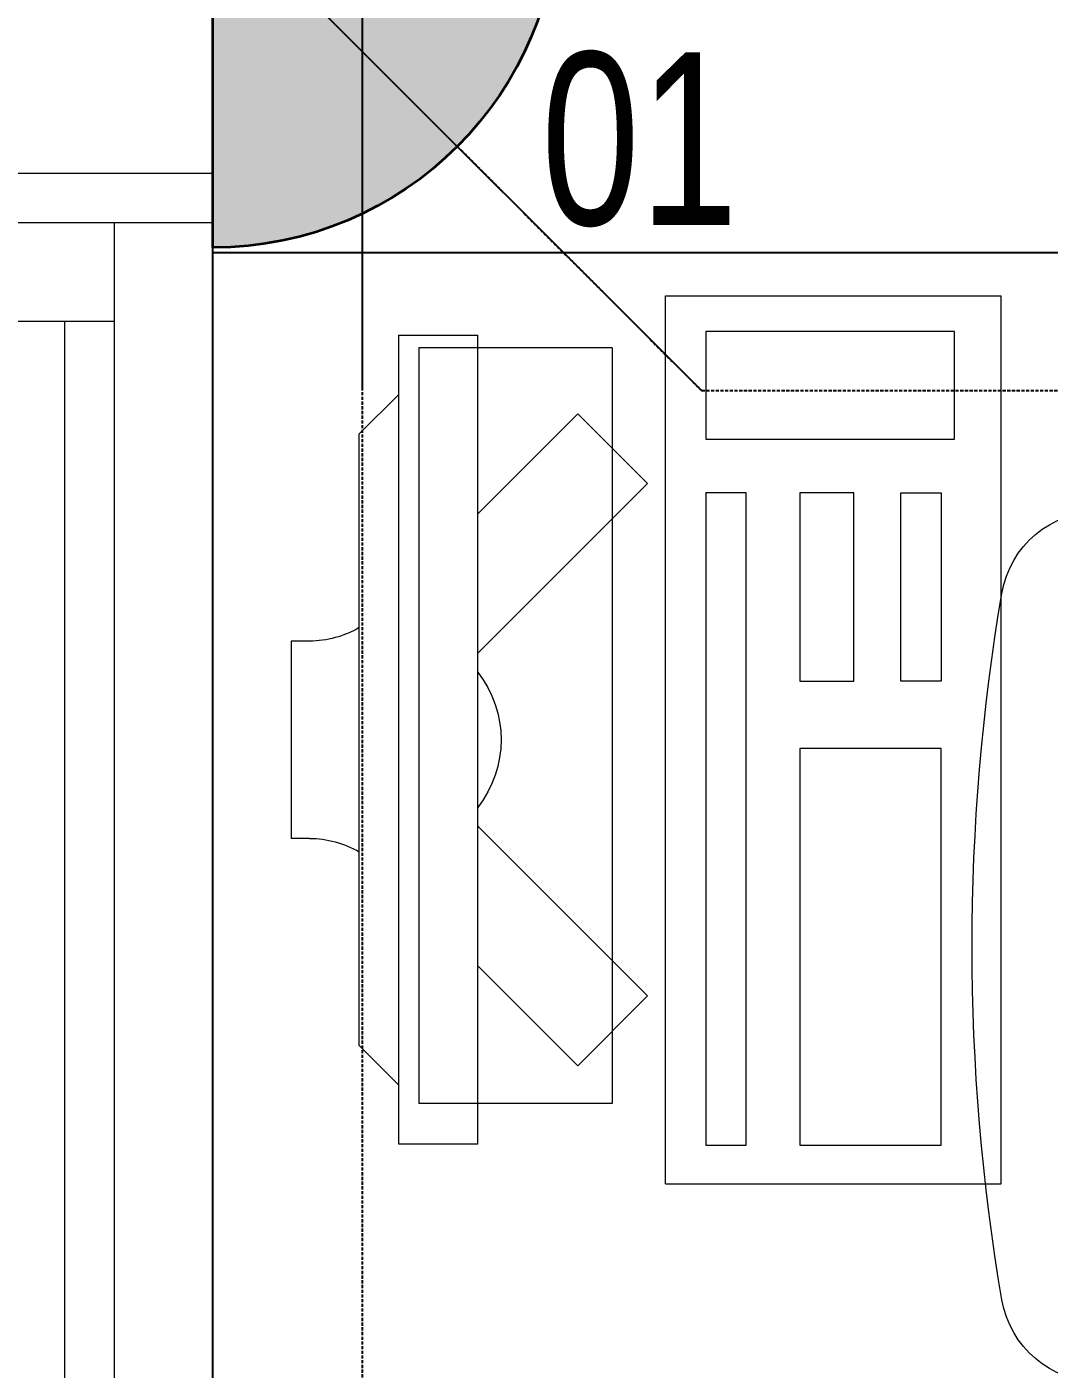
# Model space of a CAD drawing. Extents: x -178977 to 231842, y -29287 to 19916.
# Drawn here: x 25121 to 25639, y 2674 to 3354 of the extents above; entities that cross this region are included whole.
import ezdxf
from ezdxf.enums import TextEntityAlignment as Align

# ---------------------------------------------------------------- set-up
doc = ezdxf.new("R2010")
doc.units = 0
doc.header["$LTSCALE"] = 0.25
doc.linetypes.add('DASHDOT', pattern=[25.4, 12.7, -6.35, 0, -6.35])
doc.linetypes.add('HIDDEN', pattern=[9.525, 6.35, -3.175])
for name, color, linetype, lineweight in [('01-First Floor-FUR$0$72_EGR_EQP_TAG', 142, 'Continuous', 5), ('01-First Floor-FUR$0$Aluminum', 251, 'Continuous', 5), ('01-First Floor-FUR$0$LOADING', 253, 'Continuous', 5), ('01-First Floor-FUR$0$Walls', 251, 'Continuous', 5), ('E-LITE-CLNG-CNDT', 6, 'DASHDOT', 35), ('E-LITE-EXIT-NUMB', 6, 'Continuous', 25), ('E-POWR-FLOR-CNDT', 6, 'HIDDEN', 25), ('E-POWR-WALL @ 100', 4, 'Continuous', 35)]:
    doc.layers.add(name, color=color, linetype=linetype, lineweight=lineweight)
doc.layers.add('01-First Floor-FUR$0$FALSE CEILING', color=251, linetype='Continuous')
doc.styles.add('01-First Floor-FUR$0$X3G_ENTITY_257CFD', font='swisscl.ttf', dxfattribs={"height": 200})
doc.styles.add('DC_SIMPLEX', font='SIMPLEX.shx', dxfattribs={"width": 0.7})

# ---------------------------------------------------------------- blocks, each defined once
blk = doc.blocks.new('01-First Floor-FUR$0$ITCWLS1-P')
at = {"layer": '01-First Floor-FUR$0$LOADING'}
for p, q in [((-0.17, 0.45), (-0.17, 0)), ((-0.17, 0.45), (0, 0.45)), ((0, 0.45), (0, 0)), ((-0.26509, 0.43, 0), (-0.30509, 0.43, 0)), ((-0.30509, 0.43, 0), (-0.30509, 0.02, 0)), ((-0.26509, 0.43, 0), (-0.26509, 0.02, 0)), ((-0.14957, 0.43047), (-0.12914, 0.43047)), ((-0.12914, 0.43047), (-0.12914, 0.40893)), ((-0.197, 0.40939), (-0.295, 0.40939)), ((-0.295, 0.02639), (-0.295, 0.40939)), ((-0.197, 0.02639), (-0.197, 0.40939)), ((-0.32509, 0.38, 0), (-0.30509, 0.4, 0)), ((-0.32509, 0.38, 0), (-0.32509, 0.07, 0)), ((-0.35032, 0.275), (-0.35961, 0.275)), ((-0.35961, 0.175), (-0.35961, 0.275)), ((-0.35032, 0.175), (-0.35961, 0.175)), ((-0.32509, 0.07, 0), (-0.30509, 0.05, 0)), ((-0.197, 0.02639), (-0.295, 0.02639)), ((-0.30509, 0.02, 0), (-0.26509, 0.02, 0)), ((-0.17, 0), (0, 0))]:
    blk.add_line(p, q, dxfattribs=at)
at = {"layer": '01-First Floor-FUR$0$LOADING', "extrusion": (2.48281e-10, 3.18408e-10, -1)}
for p, q in [((-0.26509, 0.33952), (-0.21443, 0.39019)), ((-0.17907, 0.35483), (-0.21443, 0.39019)), ((-0.26509, 0.26881), (-0.17907, 0.35483))]:
    blk.add_line(p, q, dxfattribs=at)
at = {"layer": '01-First Floor-FUR$0$LOADING', "extrusion": (2.48281e-10, -3.18408e-10, -1)}
for p, q in [((-0.26509, 0.18119), (-0.17907, 0.09517)), ((-0.26509, 0.11048), (-0.21443, 0.05981)), ((-0.17907, 0.09517), (-0.21443, 0.05981))]:
    blk.add_line(p, q, dxfattribs=at)
at = {"layer": '01-First Floor-FUR$0$LOADING'}
for points in [[(-0.12914, 0.40893), (-0.12914, 0.09996), (-0.14957, 0.09996), (-0.14957, 0.43047)], [(-0.14957, 0.09997), (-0.14957, 0.09997), (-0.14957, 0.09997), (-0.14957, 0.09997), (-0.14957, 0.09997), (-0.14957, 0.09997), (-0.14957, 0.09997), (-0.14957, 0.09997), (-0.14957, 0.09997)], [(-0.14957, 0.09997), (-0.14957, 0.09997), (-0.14957, 0.09997), (-0.14957, 0.09997), (-0.14957, 0.09997), (-0.14957, 0.09997), (-0.14957, 0.09997), (-0.14957, 0.09997), (-0.14957, 0.09997), (-0.14957, 0.09997), (-0.14957, 0.09997), (-0.14957, 0.09997), (-0.14957, 0.09997), (-0.14957, 0.09997), (-0.14957, 0.09997), (-0.14957, 0.09997), (-0.14957, 0.09997), (-0.14957, 0.09997)], [(-0.14957, 0.09996), (-0.14957, 0.09996), (-0.14957, 0.09996), (-0.14957, 0.09996), (-0.14957, 0.09996), (-0.14957, 0.09996), (-0.14957, 0.09996), (-0.14957, 0.09996), (-0.14957, 0.09996), (-0.14957, 0.09996)], [(-0.14957, 0.09996), (-0.14957, 0.09996), (-0.14957, 0.09996), (-0.14957, 0.09996), (-0.14957, 0.09996), (-0.14957, 0.09996), (-0.14957, 0.09996)], [(-0.14957, 0.09997), (-0.14957, 0.09997), (-0.14957, 0.09997), (-0.14957, 0.09997), (-0.14957, 0.09997), (-0.14957, 0.09997), (-0.14957, 0.09997), (-0.14957, 0.09997), (-0.14957, 0.09997), (-0.14957, 0.09997)], [(-0.14957, 0.09997), (-0.14957, 0.09997), (-0.14957, 0.09997), (-0.14957, 0.09997), (-0.14957, 0.09997), (-0.14957, 0.09997), (-0.14957, 0.09997), (-0.14957, 0.09997), (-0.14957, 0.09997), (-0.14957, 0.09997), (-0.14957, 0.09997), (-0.14957, 0.09997), (-0.14957, 0.09997), (-0.14957, 0.09997), (-0.14957, 0.09997)], [(-0.14957, 0.09997), (-0.14957, 0.09997), (-0.14957, 0.09997), (-0.14957, 0.09997), (-0.14957, 0.09997), (-0.14957, 0.09997), (-0.14957, 0.09997), (-0.14957, 0.09997), (-0.14957, 0.09997), (-0.14957, 0.09997)], [(-0.14957, 0.09997), (-0.14957, 0.09997), (-0.14957, 0.09997), (-0.14957, 0.09997), (-0.14957, 0.09997), (-0.14957, 0.09997), (-0.14957, 0.09997), (-0.14957, 0.09997), (-0.14957, 0.09997), (-0.14957, 0.09997)], [(-0.14957, 0.09996), (-0.14957, 0.09996), (-0.14957, 0.09996), (-0.14957, 0.09996), (-0.14957, 0.09996), (-0.14957, 0.09996), (-0.14957, 0.09996), (-0.14957, 0.09996), (-0.14957, 0.09996), (-0.14957, 0.09996), (-0.14957, 0.09996), (-0.14957, 0.09996), (-0.14957, 0.09996), (-0.14957, 0.09996), (-0.14957, 0.09996), (-0.14957, 0.09996), (-0.14957, 0.09996), (-0.14957, 0.09996), (-0.14957, 0.09997), (-0.14957, 0.09997), (-0.14957, 0.09997), (-0.14957, 0.09997), (-0.14957, 0.09997), (-0.14957, 0.09997), (-0.14957, 0.09997), (-0.14957, 0.09997), (-0.14957, 0.09997), (-0.14957, 0.09997), (-0.14957, 0.09997), (-0.14957, 0.09997), (-0.14957, 0.09997), (-0.14957, 0.09997), (-0.14956, 0.09997), (-0.14956, 0.09997), (-0.14956, 0.09997), (-0.14956, 0.09996), (-0.14956, 0.09996), (-0.14956, 0.09996), (-0.14956, 0.09996), (-0.14956, 0.09996), (-0.14956, 0.09996), (-0.14956, 0.09996), (-0.14956, 0.09996), (-0.14956, 0.09996), (-0.14956, 0.09996), (-0.14956, 0.09996), (-0.14956, 0.09996), (-0.14956, 0.09996), (-0.14957, 0.09996), (-0.14957, 0.09996), (-0.14957, 0.09996), (-0.14957, 0.09996), (-0.14957, 0.09996), (-0.14957, 0.09996)], [(-0.14957, 0.09996), (-0.14957, 0.09996), (-0.14957, 0.09996), (-0.14957, 0.09996), (-0.14957, 0.09996), (-0.14957, 0.09996), (-0.14957, 0.09996), (-0.14957, 0.09996), (-0.14957, 0.09996), (-0.14957, 0.09996), (-0.14957, 0.09997), (-0.14957, 0.09997), (-0.14957, 0.09997), (-0.14957, 0.09996), (-0.14957, 0.09996), (-0.14957, 0.09996), (-0.14957, 0.09996), (-0.14957, 0.09996), (-0.14957, 0.09996), (-0.14957, 0.09997), (-0.14957, 0.09997), (-0.14957, 0.09997), (-0.14957, 0.09997), (-0.14957, 0.09997), (-0.14957, 0.09997), (-0.14957, 0.09997), (-0.14957, 0.09997), (-0.14957, 0.09997), (-0.14957, 0.09997), (-0.14957, 0.09997), (-0.14957, 0.09997), (-0.14957, 0.09997), (-0.14957, 0.09997), (-0.14957, 0.09997), (-0.14957, 0.09997), (-0.14957, 0.09997), (-0.14957, 0.09997), (-0.14957, 0.09997), (-0.14957, 0.09997), (-0.14957, 0.09997), (-0.14957, 0.09997), (-0.14957, 0.09997), (-0.14957, 0.09997), (-0.14957, 0.09997), (-0.14957, 0.09997), (-0.14957, 0.09997), (-0.14957, 0.09997), (-0.14957, 0.09997), (-0.14957, 0.09997), (-0.14957, 0.09997), (-0.14957, 0.09997), (-0.14957, 0.09997), (-0.14957, 0.09997), (-0.14957, 0.09997), (-0.14957, 0.09997), (-0.14957, 0.09997), (-0.14957, 0.09997), (-0.14957, 0.09997), (-0.14957, 0.09997), (-0.14957, 0.09997), (-0.14957, 0.09997), (-0.14957, 0.09997), (-0.14957, 0.09997), (-0.14957, 0.09997), (-0.14957, 0.09997), (-0.14957, 0.09997), (-0.14957, 0.09997), (-0.14957, 0.09997), (-0.14957, 0.09997), (-0.14957, 0.09997), (-0.14957, 0.09997), (-0.14957, 0.09997), (-0.14957, 0.09997), (-0.14957, 0.09997), (-0.14957, 0.09997), (-0.14957, 0.09997), (-0.14957, 0.09997), (-0.14957, 0.09997), (-0.14957, 0.09997), (-0.14957, 0.09997), (-0.14956, 0.09997), (-0.14957, 0.09997), (-0.14957, 0.09997), (-0.14957, 0.09997), (-0.14957, 0.09997), (-0.14956, 0.09997), (-0.14957, 0.09997), (-0.14957, 0.09997), (-0.14957, 0.09997), (-0.14957, 0.09997), (-0.14957, 0.09997), (-0.14957, 0.09997), (-0.14957, 0.09997), (-0.14957, 0.09997), (-0.14957, 0.09997), (-0.14957, 0.09997), (-0.14956, 0.09997), (-0.14957, 0.09996), (-0.14957, 0.09996), (-0.14957, 0.09996), (-0.14956, 0.09996), (-0.14957, 0.09996), (-0.14957, 0.09996), (-0.14957, 0.09996), (-0.14957, 0.09996), (-0.14957, 0.09996), (-0.14957, 0.09996), (-0.14957, 0.09996), (-0.14957, 0.09996), (-0.14957, 0.09996), (-0.14957, 0.09996)], [(-0.14957, 0.09996), (-0.14957, 0.09996), (-0.14957, 0.09996), (-0.14957, 0.09996), (-0.14957, 0.09996), (-0.14957, 0.09996), (-0.14957, 0.09996), (-0.14957, 0.09996)], [(-0.14957, 0.09996), (-0.14957, 0.09996), (-0.14957, 0.09996), (-0.14957, 0.09996), (-0.14957, 0.09996), (-0.14957, 0.09996), (-0.14957, 0.09996), (-0.14957, 0.09996), (-0.14957, 0.09996), (-0.14957, 0.09996), (-0.14957, 0.09996), (-0.14957, 0.09996), (-0.14957, 0.09996), (-0.14957, 0.09996), (-0.14957, 0.09996), (-0.14957, 0.09996), (-0.14957, 0.09996), (-0.14957, 0.09996), (-0.14957, 0.09996), (-0.14957, 0.09996), (-0.14957, 0.09996), (-0.14957, 0.09996), (-0.14957, 0.09996), (-0.14957, 0.09996), (-0.14957, 0.09996), (-0.14957, 0.09996), (-0.14957, 0.09996), (-0.14957, 0.09996), (-0.14957, 0.09996), (-0.14957, 0.09996), (-0.14957, 0.09996), (-0.14957, 0.09996), (-0.14957, 0.09996), (-0.14957, 0.09996), (-0.14957, 0.09996), (-0.14957, 0.09996), (-0.14957, 0.09996), (-0.14957, 0.09996), (-0.14957, 0.09996), (-0.14957, 0.09996), (-0.14957, 0.09996), (-0.14957, 0.09996), (-0.14957, 0.09996), (-0.14957, 0.09996), (-0.14957, 0.09996), (-0.14957, 0.09996), (-0.14957, 0.09996), (-0.14957, 0.09996), (-0.14956, 0.09996), (-0.14956, 0.09996), (-0.14956, 0.09996), (-0.14956, 0.09996), (-0.14957, 0.09996), (-0.14957, 0.09996), (-0.14957, 0.09996), (-0.14957, 0.09996), (-0.14957, 0.09996), (-0.14957, 0.09996), (-0.14956, 0.09996), (-0.14957, 0.09996), (-0.14957, 0.09996), (-0.14957, 0.09996), (-0.14957, 0.09996), (-0.14957, 0.09996), (-0.14957, 0.09996), (-0.14957, 0.09996), (-0.14957, 0.09996), (-0.14957, 0.09996), (-0.14957, 0.09996), (-0.14956, 0.09996), (-0.14956, 0.09996), (-0.14957, 0.09996), (-0.14957, 0.09996), (-0.14957, 0.09996), (-0.14957, 0.09996), (-0.14957, 0.09996), (-0.14957, 0.09996), (-0.14957, 0.09996), (-0.14957, 0.09996), (-0.14957, 0.09996), (-0.14957, 0.09996), (-0.14957, 0.09996), (-0.14957, 0.09996), (-0.14957, 0.09996), (-0.14957, 0.09996), (-0.14957, 0.09996), (-0.14957, 0.09996), (-0.14957, 0.09996), (-0.14957, 0.09996)], [(-0.14957, 0.09996), (-0.14957, 0.09996), (-0.14957, 0.09996), (-0.14957, 0.09996), (-0.14957, 0.09996), (-0.14957, 0.09996), (-0.14957, 0.09996), (-0.14957, 0.09996), (-0.14957, 0.09996), (-0.14957, 0.09996), (-0.14957, 0.09996), (-0.14957, 0.09996)], [(-0.14957, 0.09996), (-0.14957, 0.09996), (-0.14956, 0.09996), (-0.14956, 0.09996), (-0.14956, 0.09996), (-0.14956, 0.09996), (-0.14957, 0.09996)], [(-0.14957, 0.09996), (-0.14957, 0.09996), (-0.14957, 0.09996), (-0.14957, 0.09996), (-0.14957, 0.09996), (-0.14957, 0.09996), (-0.14957, 0.09996), (-0.14957, 0.09996), (-0.14957, 0.09996), (-0.14956, 0.09996), (-0.14956, 0.09996), (-0.14956, 0.09996), (-0.14956, 0.09996), (-0.14956, 0.09996), (-0.14956, 0.09996), (-0.14956, 0.09996), (-0.14957, 0.09996)]]:
    blk.add_lwpolyline(points, dxfattribs=at)
for points in [[(-0.1019, 0.43047), (-0.03039, 0.43047), (-0.03039, 0.22944), (-0.1019, 0.22944)], [(-0.1019, 0.19536), (-0.07466, 0.19536), (-0.07466, 0.09996), (-0.1019, 0.09996)], [(-0.03039, 0.19536), (-0.05082, 0.19536), (-0.05082, 0.09996), (-0.03039, 0.09996)], [(-0.14956, 0.09996), (-0.14956, 0.09996), (-0.14956, 0.09996), (-0.14956, 0.09996), (-0.14956, 0.09996), (-0.14956, 0.09996), (-0.14956, 0.09996), (-0.14956, 0.09996), (-0.14957, 0.09996), (-0.14957, 0.09996), (-0.14957, 0.09996), (-0.14957, 0.09996), (-0.14957, 0.09996), (-0.14957, 0.09996), (-0.14957, 0.09996), (-0.14957, 0.09996), (-0.14957, 0.09996), (-0.14957, 0.09996), (-0.14957, 0.09996), (-0.14957, 0.09996), (-0.14957, 0.09996), (-0.14957, 0.09996), (-0.14957, 0.09996), (-0.14957, 0.09996), (-0.14957, 0.09996), (-0.14957, 0.09996), (-0.14957, 0.09996), (-0.14957, 0.09996), (-0.14957, 0.09996), (-0.14957, 0.09996), (-0.14957, 0.09996), (-0.14957, 0.09996), (-0.14957, 0.09996), (-0.14957, 0.09996), (-0.14957, 0.09996), (-0.14957, 0.09996), (-0.14957, 0.09996), (-0.14957, 0.09996), (-0.14957, 0.09996), (-0.14957, 0.09996), (-0.14957, 0.09996), (-0.14957, 0.09996), (-0.14957, 0.09996), (-0.14957, 0.09996), (-0.14957, 0.09996), (-0.14957, 0.09996), (-0.14957, 0.09996), (-0.14957, 0.09996), (-0.14957, 0.09996), (-0.14957, 0.09996), (-0.14957, 0.09996), (-0.14957, 0.09996), (-0.14957, 0.09996), (-0.14957, 0.09996), (-0.14957, 0.09996), (-0.14957, 0.09996), (-0.14957, 0.09996), (-0.14956, 0.09996), (-0.14956, 0.09996), (-0.14956, 0.09996), (-0.14956, 0.09996), (-0.14956, 0.09996), (-0.14956, 0.09996), (-0.14956, 0.09996), (-0.14956, 0.09996), (-0.14956, 0.09996), (-0.14956, 0.09996), (-0.14956, 0.09996), (-0.14956, 0.09996), (-0.14956, 0.09996), (-0.14956, 0.09996), (-0.14956, 0.09996), (-0.14956, 0.09996), (-0.14956, 0.09996), (-0.14956, 0.09996), (-0.14956, 0.09996), (-0.14956, 0.09996), (-0.14956, 0.09996), (-0.14956, 0.09996), (-0.14956, 0.09996), (-0.14956, 0.09996), (-0.14956, 0.09996), (-0.14956, 0.09996), (-0.14956, 0.09996), (-0.14956, 0.09996), (-0.14956, 0.09996), (-0.14956, 0.09996), (-0.14956, 0.09996), (-0.14956, 0.09996), (-0.14957, 0.09996), (-0.14957, 0.09996), (-0.14957, 0.09996), (-0.14957, 0.09996), (-0.14957, 0.09996), (-0.14957, 0.09996), (-0.14957, 0.09996), (-0.14957, 0.09996), (-0.14957, 0.09996), (-0.14957, 0.09996), (-0.14957, 0.09996), (-0.14957, 0.09996), (-0.14957, 0.09996), (-0.14957, 0.09996), (-0.14957, 0.09996), (-0.14957, 0.09996), (-0.14957, 0.09996), (-0.14957, 0.09996), (-0.14957, 0.09996), (-0.14957, 0.09996), (-0.14957, 0.09996), (-0.14957, 0.09996), (-0.14957, 0.09996), (-0.14957, 0.09996), (-0.14957, 0.09996), (-0.14957, 0.09996), (-0.14957, 0.09996), (-0.14957, 0.09996), (-0.14957, 0.09996), (-0.14957, 0.09996), (-0.14957, 0.09996), (-0.14957, 0.09996), (-0.14957, 0.09996), (-0.14957, 0.09996), (-0.14957, 0.09996), (-0.14957, 0.09996), (-0.14957, 0.09996), (-0.14957, 0.09996), (-0.14957, 0.09996), (-0.14957, 0.09996), (-0.14957, 0.09996), (-0.14957, 0.09996), (-0.14957, 0.09996), (-0.14957, 0.09996), (-0.14957, 0.09996), (-0.14957, 0.09996), (-0.14957, 0.09996), (-0.14957, 0.09996), (-0.14957, 0.09996), (-0.14957, 0.09996), (-0.14957, 0.09996), (-0.14957, 0.09996), (-0.14957, 0.09996), (-0.14957, 0.09996), (-0.14957, 0.09996), (-0.14957, 0.09996), (-0.14957, 0.09996), (-0.14957, 0.09996), (-0.14957, 0.09996), (-0.14957, 0.09996), (-0.14957, 0.09996), (-0.14957, 0.09996), (-0.14957, 0.09996), (-0.14957, 0.09996), (-0.14957, 0.09996), (-0.14956, 0.09996), (-0.14956, 0.09996), (-0.14956, 0.09996), (-0.14956, 0.09996), (-0.14956, 0.09996), (-0.14956, 0.09996), (-0.14956, 0.09996), (-0.14956, 0.09996), (-0.14956, 0.09996), (-0.14956, 0.09996), (-0.14956, 0.09996), (-0.14956, 0.09996), (-0.14956, 0.09996), (-0.14956, 0.09996), (-0.14956, 0.09996), (-0.14956, 0.09996), (-0.14956, 0.09996), (-0.14956, 0.09996), (-0.14956, 0.09996), (-0.14956, 0.09996), (-0.14956, 0.09996), (-0.14956, 0.09996), (-0.14956, 0.09996), (-0.14956, 0.09996), (-0.14956, 0.09996), (-0.14956, 0.09996), (-0.14956, 0.09996), (-0.14956, 0.09996), (-0.14956, 0.09996), (-0.14956, 0.09996), (-0.14956, 0.09996), (-0.14956, 0.09996), (-0.14956, 0.09996), (-0.14956, 0.09996), (-0.14956, 0.09996), (-0.14956, 0.09996), (-0.14956, 0.09996), (-0.14956, 0.09996), (-0.14956, 0.09996), (-0.14956, 0.09996), (-0.14956, 0.09996), (-0.14956, 0.09996), (-0.14956, 0.09996), (-0.14956, 0.09996), (-0.14956, 0.09996), (-0.14956, 0.09996), (-0.14956, 0.09996), (-0.14957, 0.09996), (-0.14957, 0.09996), (-0.14957, 0.09996), (-0.14957, 0.09996), (-0.14957, 0.09996), (-0.14957, 0.09996), (-0.14957, 0.09996), (-0.14957, 0.09996), (-0.14957, 0.09996), (-0.14957, 0.09996), (-0.14957, 0.09996), (-0.14957, 0.09996), (-0.14957, 0.09996), (-0.14957, 0.09996), (-0.14957, 0.09996), (-0.14957, 0.09996), (-0.14957, 0.09996), (-0.14957, 0.09996), (-0.14957, 0.09996), (-0.14957, 0.09996), (-0.14957, 0.09996), (-0.14957, 0.09996), (-0.14957, 0.09996), (-0.14957, 0.09996), (-0.14957, 0.09996), (-0.14957, 0.09996), (-0.14957, 0.09996), (-0.14957, 0.09996), (-0.14957, 0.09996), (-0.14957, 0.09996), (-0.14957, 0.09996), (-0.14957, 0.09996), (-0.14957, 0.09996), (-0.14957, 0.09996), (-0.14956, 0.09996), (-0.14956, 0.09996), (-0.14956, 0.09996), (-0.14956, 0.09996), (-0.14956, 0.09996), (-0.14956, 0.09996), (-0.14956, 0.09996), (-0.14956, 0.09996), (-0.14956, 0.09996), (-0.14956, 0.09996), (-0.14956, 0.09996), (-0.14956, 0.09996), (-0.14956, 0.09996), (-0.14956, 0.09996), (-0.14956, 0.09996), (-0.14956, 0.09996), (-0.14956, 0.09996), (-0.14956, 0.09996), (-0.14956, 0.09996), (-0.14956, 0.09996), (-0.14956, 0.09996), (-0.14956, 0.09996), (-0.14956, 0.09996), (-0.14956, 0.09996), (-0.14956, 0.09996), (-0.14956, 0.09996), (-0.14956, 0.09996), (-0.14956, 0.09996), (-0.14956, 0.09996), (-0.14956, 0.09996), (-0.14956, 0.09996), (-0.14956, 0.09996), (-0.14956, 0.09996), (-0.14956, 0.09996), (-0.14956, 0.09996), (-0.14956, 0.09996), (-0.14956, 0.09996), (-0.14956, 0.09996), (-0.14956, 0.09996), (-0.14956, 0.09996), (-0.14956, 0.09996), (-0.14956, 0.09996)], [(-0.14957, 0.09996), (-0.14957, 0.09996), (-0.14957, 0.09996), (-0.14957, 0.09996), (-0.14957, 0.09996), (-0.14957, 0.09996), (-0.14957, 0.09996), (-0.14957, 0.09996), (-0.14957, 0.09996), (-0.14957, 0.09996), (-0.14957, 0.09996), (-0.14957, 0.09996), (-0.14957, 0.09996), (-0.14957, 0.09996), (-0.14957, 0.09996), (-0.14957, 0.09996), (-0.14957, 0.09996), (-0.14957, 0.09996), (-0.14957, 0.09996), (-0.14957, 0.09996), (-0.14957, 0.09996), (-0.14957, 0.09996), (-0.14957, 0.09996), (-0.14957, 0.09996), (-0.14957, 0.09996), (-0.14957, 0.09996), (-0.14957, 0.09996), (-0.14957, 0.09996), (-0.14957, 0.09996), (-0.14957, 0.09996), (-0.14957, 0.09996), (-0.14957, 0.09996), (-0.14957, 0.09996), (-0.14957, 0.09996), (-0.14957, 0.09996), (-0.14957, 0.09996), (-0.14957, 0.09996), (-0.14957, 0.09996), (-0.14957, 0.09996), (-0.14957, 0.09996), (-0.14957, 0.09996), (-0.14957, 0.09996), (-0.14957, 0.09996), (-0.14957, 0.09996), (-0.14957, 0.09996), (-0.14957, 0.09996), (-0.14957, 0.09996), (-0.14957, 0.09996), (-0.14957, 0.09996), (-0.14957, 0.09996), (-0.14957, 0.09996), (-0.14957, 0.09996), (-0.14957, 0.09996), (-0.14957, 0.09996), (-0.14957, 0.09996), (-0.14957, 0.09996), (-0.14957, 0.09996), (-0.14957, 0.09996), (-0.14957, 0.09996), (-0.14957, 0.09996), (-0.14957, 0.09996), (-0.14957, 0.09996), (-0.14957, 0.09996), (-0.14957, 0.09996), (-0.14957, 0.09996), (-0.14957, 0.09996), (-0.14957, 0.09996), (-0.14957, 0.09996), (-0.14957, 0.09996), (-0.14957, 0.09996), (-0.14957, 0.09996), (-0.14957, 0.09996), (-0.14957, 0.09996), (-0.14957, 0.09996), (-0.14957, 0.09996), (-0.14957, 0.09996), (-0.14957, 0.09996), (-0.14957, 0.09996), (-0.14957, 0.09996), (-0.14957, 0.09996), (-0.14957, 0.09996), (-0.14957, 0.09996), (-0.14957, 0.09996), (-0.14957, 0.09996), (-0.14957, 0.09996), (-0.14957, 0.09996), (-0.14957, 0.09996), (-0.14957, 0.09996), (-0.14957, 0.09996), (-0.14957, 0.09996), (-0.14957, 0.09996), (-0.14957, 0.09996), (-0.14957, 0.09996), (-0.14957, 0.09996), (-0.14957, 0.09996), (-0.14957, 0.09996), (-0.14957, 0.09996), (-0.14957, 0.09996), (-0.14957, 0.09996), (-0.14957, 0.09996), (-0.14957, 0.09996), (-0.14957, 0.09996), (-0.14957, 0.09996), (-0.14957, 0.09996), (-0.14957, 0.09996), (-0.14957, 0.09996), (-0.14957, 0.09996), (-0.14957, 0.09996), (-0.14957, 0.09996), (-0.14957, 0.09996), (-0.14957, 0.09996), (-0.14957, 0.09996), (-0.14957, 0.09996), (-0.14957, 0.09996), (-0.14957, 0.09996), (-0.14957, 0.09996), (-0.14957, 0.09996), (-0.14957, 0.09996), (-0.14957, 0.09996), (-0.14957, 0.09996), (-0.14957, 0.09996), (-0.14957, 0.09996), (-0.14957, 0.09996), (-0.14957, 0.09996), (-0.14957, 0.09996), (-0.14957, 0.09996), (-0.14957, 0.09996), (-0.14957, 0.09996), (-0.14957, 0.09996), (-0.14957, 0.09996), (-0.14957, 0.09996), (-0.14957, 0.09996), (-0.14957, 0.09996), (-0.14957, 0.09996), (-0.14957, 0.09996), (-0.14957, 0.09996), (-0.14957, 0.09996), (-0.14957, 0.09996), (-0.14957, 0.09996), (-0.14957, 0.09996), (-0.14957, 0.09996), (-0.14957, 0.09996), (-0.14957, 0.09996), (-0.14957, 0.09996), (-0.14957, 0.09996), (-0.14957, 0.09996), (-0.14957, 0.09996), (-0.14957, 0.09996), (-0.14957, 0.09996), (-0.14957, 0.09996), (-0.14957, 0.09996), (-0.14957, 0.09996), (-0.14957, 0.09996), (-0.14957, 0.09996), (-0.14957, 0.09996), (-0.14957, 0.09996), (-0.14957, 0.09996), (-0.14957, 0.09996), (-0.14957, 0.09996), (-0.14957, 0.09996), (-0.14957, 0.09996), (-0.14957, 0.09996), (-0.14957, 0.09996), (-0.14957, 0.09996), (-0.14957, 0.09996), (-0.14957, 0.09996), (-0.14957, 0.09996), (-0.14957, 0.09996), (-0.14957, 0.09996), (-0.14957, 0.09996), (-0.14957, 0.09996), (-0.14957, 0.09996), (-0.14957, 0.09996), (-0.14957, 0.09996), (-0.14957, 0.09996), (-0.14957, 0.09996), (-0.14957, 0.09996), (-0.14957, 0.09996), (-0.14957, 0.09996), (-0.14957, 0.09996), (-0.14957, 0.09996), (-0.14957, 0.09996), (-0.14957, 0.09996), (-0.14957, 0.09996), (-0.14957, 0.09996), (-0.14957, 0.09996), (-0.14957, 0.09996), (-0.14957, 0.09996), (-0.14957, 0.09996), (-0.14957, 0.09996), (-0.14957, 0.09996), (-0.14957, 0.09996), (-0.14957, 0.09996), (-0.14957, 0.09996), (-0.14957, 0.09996), (-0.14957, 0.09996), (-0.14957, 0.09996), (-0.14957, 0.09996), (-0.14957, 0.09996), (-0.14957, 0.09996), (-0.14957, 0.09996), (-0.14957, 0.09996), (-0.14957, 0.09996), (-0.14957, 0.09996), (-0.14957, 0.09996), (-0.14957, 0.09996), (-0.14957, 0.09996), (-0.14957, 0.09996), (-0.14957, 0.09996), (-0.14957, 0.09996), (-0.14957, 0.09996), (-0.14957, 0.09996), (-0.14957, 0.09996), (-0.14957, 0.09996)], [(-0.14957, 0.09996), (-0.14957, 0.09996), (-0.14957, 0.09996), (-0.14957, 0.09996), (-0.14957, 0.09996), (-0.14957, 0.09996), (-0.14957, 0.09996), (-0.14957, 0.09996), (-0.14957, 0.09996), (-0.14957, 0.09996), (-0.14957, 0.09996), (-0.14957, 0.09996), (-0.14957, 0.09996), (-0.14957, 0.09996), (-0.14957, 0.09996), (-0.14957, 0.09996), (-0.14957, 0.09996), (-0.14957, 0.09996), (-0.14957, 0.09996), (-0.14957, 0.09996), (-0.14957, 0.09996), (-0.14957, 0.09996), (-0.14957, 0.09996), (-0.14957, 0.09996), (-0.14957, 0.09996), (-0.14957, 0.09996), (-0.14957, 0.09996), (-0.14957, 0.09996), (-0.14957, 0.09996), (-0.14957, 0.09996), (-0.14957, 0.09996), (-0.14957, 0.09996), (-0.14957, 0.09996), (-0.14957, 0.09996), (-0.14957, 0.09996), (-0.14957, 0.09996), (-0.14957, 0.09996), (-0.14957, 0.09996), (-0.14957, 0.09996), (-0.14957, 0.09996), (-0.14957, 0.09996), (-0.14957, 0.09996), (-0.14957, 0.09996), (-0.14957, 0.09996), (-0.14957, 0.09996), (-0.14957, 0.09996), (-0.14957, 0.09996), (-0.14957, 0.09996), (-0.14957, 0.09996), (-0.14957, 0.09996), (-0.14957, 0.09996), (-0.14957, 0.09996), (-0.14957, 0.09996), (-0.14957, 0.09996), (-0.14957, 0.09996), (-0.14957, 0.09996), (-0.14957, 0.09996), (-0.14957, 0.09996), (-0.14957, 0.09996), (-0.14957, 0.09996), (-0.14957, 0.09996), (-0.14957, 0.09996), (-0.14957, 0.09996), (-0.14957, 0.09996), (-0.14957, 0.09996), (-0.14957, 0.09996), (-0.14957, 0.09996), (-0.14957, 0.09996), (-0.14957, 0.09996), (-0.14957, 0.09996), (-0.14957, 0.09996), (-0.14957, 0.09996), (-0.14957, 0.09996), (-0.14957, 0.09996), (-0.14957, 0.09996), (-0.14957, 0.09996), (-0.14957, 0.09996), (-0.14957, 0.09996), (-0.14957, 0.09996), (-0.14957, 0.09996), (-0.14957, 0.09996), (-0.14957, 0.09996), (-0.14957, 0.09996), (-0.14957, 0.09996), (-0.14957, 0.09996), (-0.14957, 0.09996), (-0.14957, 0.09996), (-0.14957, 0.09996), (-0.14957, 0.09996), (-0.14957, 0.09996), (-0.14957, 0.09996), (-0.14957, 0.09996), (-0.14957, 0.09996), (-0.14957, 0.09996), (-0.14957, 0.09996), (-0.14957, 0.09996), (-0.14957, 0.09996), (-0.14957, 0.09996), (-0.14957, 0.09996), (-0.14957, 0.09996), (-0.14957, 0.09996), (-0.14957, 0.09996), (-0.14957, 0.09996), (-0.14957, 0.09996), (-0.14957, 0.09996), (-0.14957, 0.09996), (-0.14957, 0.09996), (-0.14957, 0.09996), (-0.14957, 0.09996), (-0.14957, 0.09996), (-0.14957, 0.09996), (-0.14957, 0.09996), (-0.14957, 0.09996), (-0.14957, 0.09996), (-0.14957, 0.09996), (-0.14957, 0.09996), (-0.14957, 0.09996), (-0.14957, 0.09996), (-0.14957, 0.09996), (-0.14957, 0.09996), (-0.14957, 0.09996), (-0.14957, 0.09996), (-0.14957, 0.09996), (-0.14957, 0.09996), (-0.14957, 0.09996), (-0.14957, 0.09996), (-0.14957, 0.09996), (-0.14957, 0.09996), (-0.14957, 0.09996), (-0.14957, 0.09996), (-0.14957, 0.09996), (-0.14957, 0.09996), (-0.14957, 0.09996), (-0.14957, 0.09996), (-0.14957, 0.09996), (-0.14957, 0.09996), (-0.14957, 0.09996), (-0.14957, 0.09996), (-0.14957, 0.09996), (-0.14957, 0.09996), (-0.14957, 0.09996), (-0.14957, 0.09996), (-0.14957, 0.09996), (-0.14957, 0.09996), (-0.14957, 0.09996), (-0.14957, 0.09996), (-0.14957, 0.09996), (-0.14957, 0.09996), (-0.14957, 0.09996), (-0.14957, 0.09996), (-0.14957, 0.09996), (-0.14957, 0.09996), (-0.14957, 0.09996), (-0.14957, 0.09996), (-0.14957, 0.09996), (-0.14957, 0.09996), (-0.14957, 0.09996), (-0.14957, 0.09996), (-0.14957, 0.09996), (-0.14957, 0.09996), (-0.14957, 0.09996), (-0.14957, 0.09996), (-0.14957, 0.09996), (-0.14957, 0.09996), (-0.14957, 0.09996), (-0.14957, 0.09996), (-0.14957, 0.09996), (-0.14957, 0.09996), (-0.14957, 0.09996), (-0.14957, 0.09996), (-0.14957, 0.09996), (-0.14957, 0.09996), (-0.14957, 0.09996), (-0.14957, 0.09996), (-0.14957, 0.09996), (-0.14957, 0.09996), (-0.14957, 0.09996), (-0.14957, 0.09996), (-0.14957, 0.09996), (-0.14957, 0.09996), (-0.14957, 0.09996), (-0.14957, 0.09996), (-0.14957, 0.09996), (-0.14957, 0.09996), (-0.14957, 0.09996), (-0.14957, 0.09996), (-0.14957, 0.09996), (-0.14957, 0.09996), (-0.14957, 0.09996), (-0.14957, 0.09996), (-0.14957, 0.09996), (-0.14957, 0.09996), (-0.14957, 0.09996), (-0.14957, 0.09996), (-0.14957, 0.09996), (-0.14957, 0.09996), (-0.14957, 0.09996), (-0.14957, 0.09996), (-0.14957, 0.09996), (-0.14957, 0.09996), (-0.14957, 0.09996), (-0.14957, 0.09996), (-0.14957, 0.09996), (-0.14957, 0.09996), (-0.14957, 0.09996), (-0.14957, 0.09996), (-0.14957, 0.09996), (-0.14957, 0.09996), (-0.14957, 0.09996), (-0.14957, 0.09996), (-0.14957, 0.09996), (-0.14957, 0.09996), (-0.14957, 0.09996), (-0.14957, 0.09996), (-0.14957, 0.09996), (-0.14957, 0.09996), (-0.14957, 0.09996), (-0.14957, 0.09996), (-0.14957, 0.09996)], [(-0.14957, 0.0727), (-0.02358, 0.0727), (-0.02358, 0.01818), (-0.14957, 0.01818)]]:
    blk.add_lwpolyline(points, close=True, dxfattribs=at)
for centre, radius, start, end in [((-0.35032, 0.325), 0.05, 270, 300.30934), ((-0.3089, 0.225), 0.05564, 321.94311, 38.05689), ((-0.35032, 0.125), 0.05, 59.69066, 90)]:
    blk.add_arc(centre, radius, start, end, dxfattribs=at)
blk = doc.blocks.new('01-First Floor-FUR$0$GF21018-P')
at = {"color": 0}
for centre, radius, start, end in [((-0.0001, -0.52948), 1.06948, 80.36712, 99.63288), ((-0.1707, 0.47563), 0.05, 99.63288, 180), ((0.17049, 0.47563), 0.05, 0, 80.36712)]:
    blk.add_arc(centre, radius, start, end, dxfattribs=at)
blk = doc.blocks.new('01-First Floor-FUR$0$A$C37be4daf')
at = {"layer": '01-First Floor-FUR$0$Aluminum'}
for p, q in [((1341.01, 548.24), (1341.01, 598.24)), ((1391.01, 498.24), (1391.01, 598.24)), ((291.01, 573.24), (1341.01, 573.24)), ((1391.01, 548.24), (241.01, 548.24)), ((1416.01, 498.24), (216.01, 498.24))]:
    blk.add_line(p, q, dxfattribs=at)
at = {"layer": '01-First Floor-FUR$0$Walls'}
blk.add_line((1416.01, 498.24), (1416.01, 598.24), dxfattribs=at)
blk = doc.blocks.new('01-First Floor-FUR')
at = {"layer": '01-First Floor-FUR$0$FALSE CEILING', "linetype": 'Continuous'}
blk.add_line((25215.56, 3240), (29215.56, 3240), dxfattribs=at)
at = {"layer": '01-First Floor-FUR$0$FALSE CEILING'}
blk.add_lwpolyline([(29215.56, 1440), (25215.56, 1440), (25215.56, 5010), (29215.56, 5010)], close=True, dxfattribs=at)
at = {"layer": '01-First Floor-FUR$0$Walls'}
blk.add_line((25215.56, 1440), (25215.56, 3930), dxfattribs=at)
at = {"rotation": 90}
blk.add_blockref('01-First Floor-FUR$0$A$C37be4daf', (25713.8, 1863.99), dxfattribs=at)
at = {"layer": '01-First Floor-FUR$0$LOADING', "extrusion": (8.01373e-06, -1.93988e-16, 1), "xscale": -1000.000000000011, "yscale": 1000.000000000011, "zscale": 1000.000000000011, "rotation": 180}
blk.add_blockref('01-First Floor-FUR$0$ITCWLS1-P', (25614.76, 3218.06, 0.1), dxfattribs=at)
at = {"layer": '01-First Floor-FUR$0$LOADING', "extrusion": (7.77426e-06, 2.24021e-05, 1), "xscale": -1000, "yscale": 1000.000000000001, "zscale": 1000, "rotation": 90.00141075505213}
blk.add_blockref('01-First Floor-FUR$0$GF21018-P', (26140.04, 2888.17, 0.17), dxfattribs=at)
at = {"layer": '01-First Floor-FUR$0$72_EGR_EQP_TAG', "insert": (25431.68, 3341.45, -0.1), "char_height": 87.473, "attachment_point": 2, "style": '01-First Floor-FUR$0$X3G_ENTITY_257CFD'}
blk.add_mtext('01', dxfattribs=at)
blk = doc.blocks.new('*U182')
h = blk.add_hatch(color=253)
edge = h.paths.add_edge_path()
edge.add_line((-1.75, 0), (1.75, 0))
edge.add_arc((0, 0), 1.75, 180, 360, ccw=False)
for p, q in [((-0.5, -1.6771), (-0.5, -3.2113)), ((0.5, -1.6771), (0.5, -3.2113))]:
    blk.add_line(p, q)
blk.add_lwpolyline([(-1.75, 0, 1), (1.75, 0)], format="xyb", close=True)
at = {"layer": 'Defpoints'}
for p, q in [((-2.4749, -2.4749), (0, 0)), ((2.4749, -2.4749), (0, 0)), ((2.4749, -0.7582), (-2.4749, -0.7582))]:
    blk.add_line(p, q, dxfattribs=at)
at = {"layer": 'E-LITE-EXIT-NUMB', "style": 'DC_SIMPLEX', "width": 0.7, "flags": 8}
blk.add_attdef('TYPE', text='', height=2, rotation=360, dxfattribs=at).set_placement((-2.682, 5.2383), align=Align.RIGHT)
blk.add_attdef('CIRCUIT', (2.682, 5.2383), '', height=2, rotation=360, dxfattribs=at)

msp = doc.modelspace()

# ---------------------------------------------------------------- linework, layer by layer
at = {"layer": 'E-POWR-FLOR-CNDT'}
msp.add_lwpolyline([(25339.31, 3293.7), (25463.05, 3169.95), (28857.22, 3169.95, 0.414214), (28957.22, 3269.95), (28957.22, 3751.85), (29095.69, 3890.32)], format="xyb", dxfattribs=at)
msp.add_lwpolyline([(25291.38, 2338.93), (25291.38, 3341.62)], dxfattribs=at)

# ---------------------------------------------------------------- block references
at = {"layer": 'E-LITE-CLNG-CNDT'}
msp.add_blockref('01-First Floor-FUR', (0, 0), dxfattribs=at)
at = {"layer": 'E-POWR-WALL @ 100', "xscale": -100, "yscale": 100, "zscale": 100, "rotation": 90}
msp.add_blockref('*U182', (25215.56, 3417.44), dxfattribs=at)

doc.saveas('drawing.dxf')
